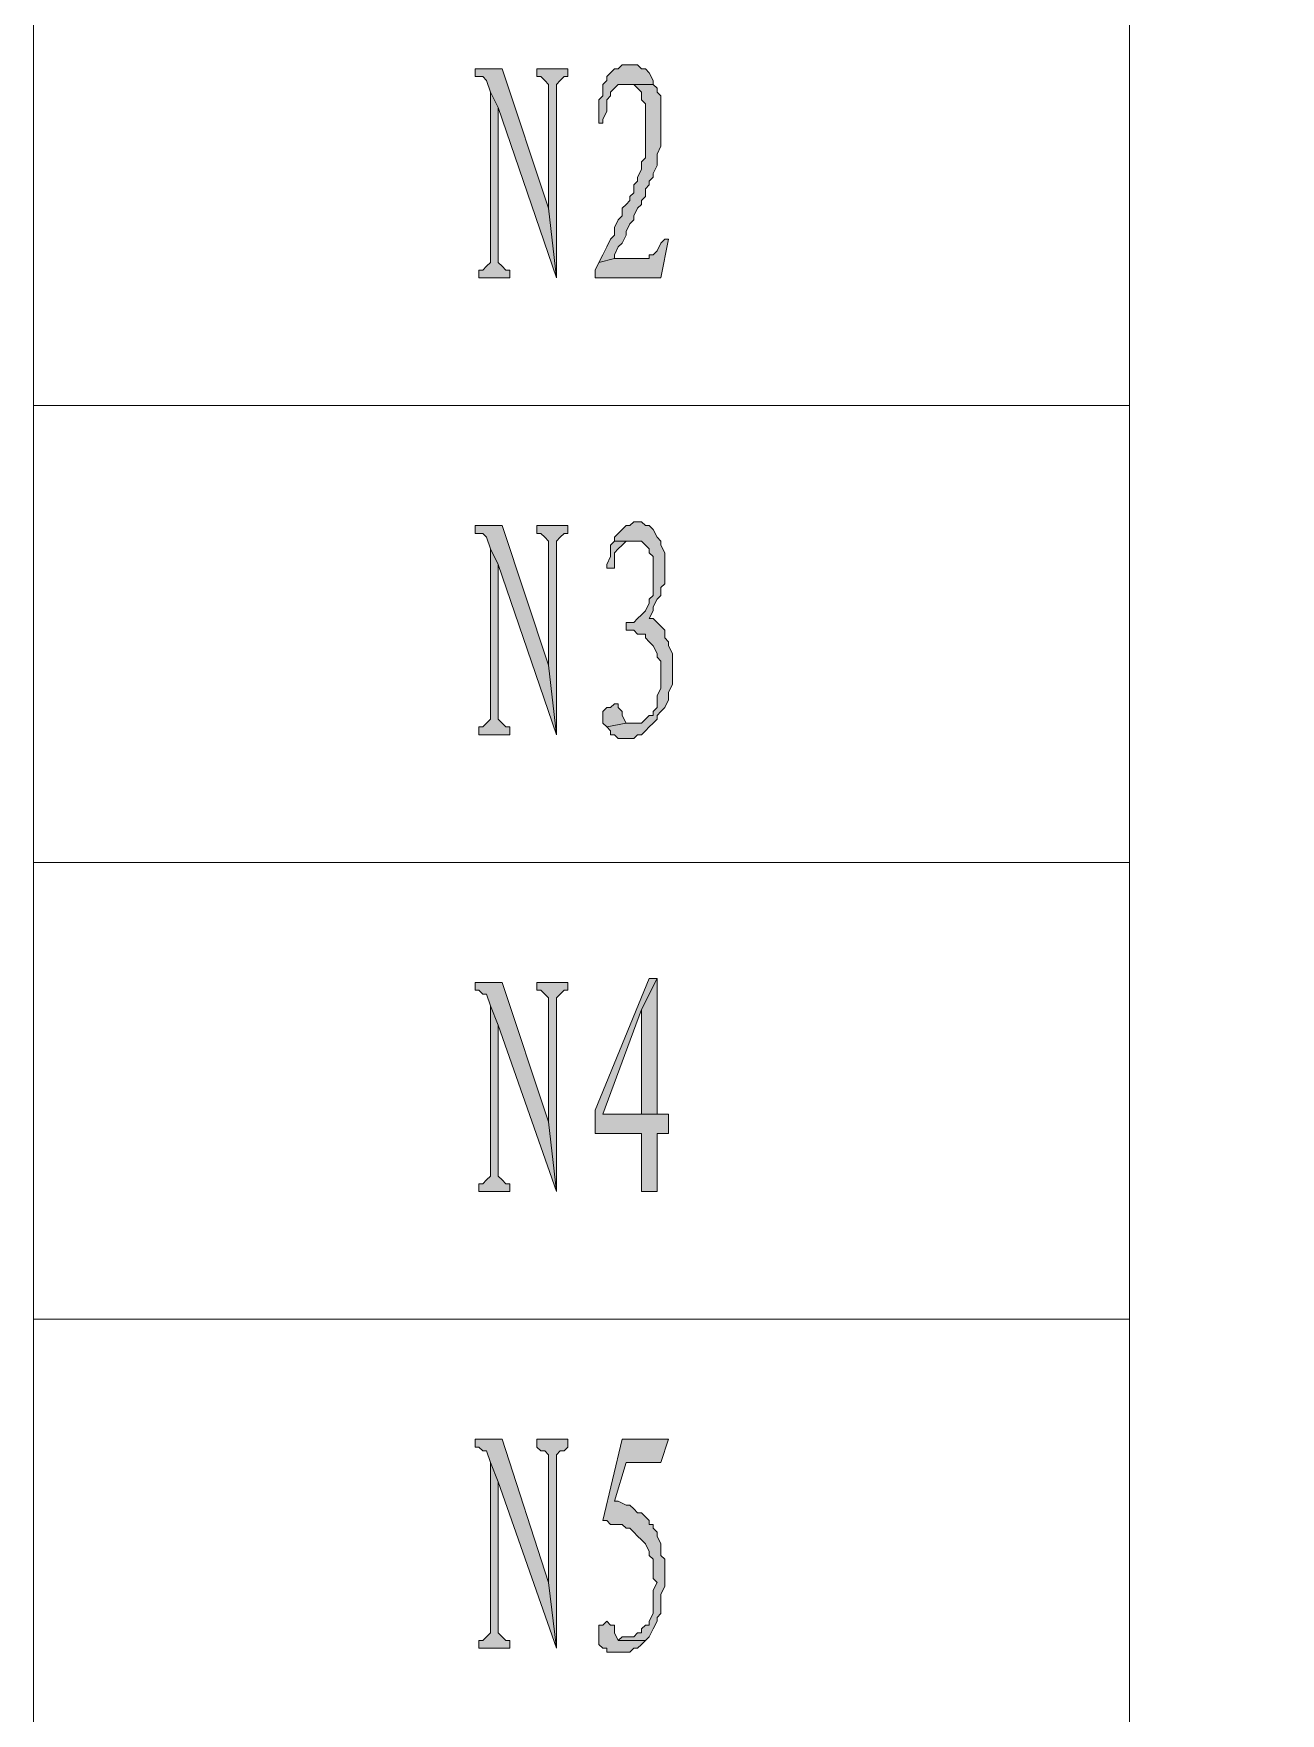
# Model space of a CAD drawing. Header units: millimetres. Extents: x 24 to 410, y 10 to 282.
# Drawn here: x 284.44 to 298.07, y 100.21 to 118.58 of the extents above; entities that cross this region are included whole.
import ezdxf

# ---------------------------------------------------------------- set-up
doc = ezdxf.new("R2010")
doc.units = ezdxf.units.MM

msp = doc.modelspace()

# ---------------------------------------------------------------- hatches: boundary and pattern name
h = msp.add_hatch(color=7)
h.dxf.hatch_style = 2
h.paths.add_polyline_path([(289.56, 118.194667), (289.263667, 118.194667), (289.263667, 118.11), (289.348333, 118.11), (289.390667, 118.067667), (289.433, 117.940667), (289.517667, 117.771333), (290.152667, 115.908667), (290.068, 116.670667)])
h = msp.add_hatch(color=7)
h.dxf.hatch_style = 2
h.paths.add_polyline_path([(290.279667, 118.194667), (289.941, 118.194667), (289.941, 118.11), (289.983333, 118.11), (290.025667, 118.067667), (290.068, 118.025333), (290.068, 116.670667), (290.152667, 115.908667), (290.152667, 118.025333), (290.195, 118.067667), (290.237333, 118.11), (290.279667, 118.11)])
h = msp.add_hatch(color=7)
h.dxf.hatch_style = 2
h.paths.add_polyline_path([(290.999333, 118.237), (290.872333, 118.237), (290.83, 118.194667), (290.787667, 118.194667), (290.745333, 118.152333), (290.703, 118.11), (290.703, 118.067667), (290.660667, 118.025333), (290.660667, 117.898333), (290.618333, 117.856), (290.618333, 117.602), (290.660667, 117.602), (290.660667, 117.644333), (290.703, 117.729), (290.703, 117.856), (290.745333, 117.898333), (290.745333, 117.940667), (290.787667, 117.983), (290.83, 118.025333), (290.872333, 118.025333), (290.914667, 118.025333), (291.211, 118.025333), (291.211, 118.067667), (291.168667, 118.152333), (291.126333, 118.194667), (291.084, 118.194667), (291.041667, 118.237)])
h = msp.add_hatch(color=7)
h.dxf.hatch_style = 2
h.paths.add_polyline_path([(289.433, 117.940667), (289.433, 116.078), (289.390667, 116.035667), (289.348333, 115.993333), (289.306, 115.993333), (289.306, 115.908667), (289.644667, 115.908667), (289.644667, 115.993333), (289.602333, 115.993333), (289.56, 116.035667), (289.517667, 116.078), (289.517667, 117.771333)])
h = msp.add_hatch(color=7)
h.dxf.hatch_style = 2
h.paths.add_polyline_path([(291.211, 118.025333), (290.914667, 118.025333), (290.957, 118.025333), (290.999333, 118.025333), (291.041667, 117.983), (291.084, 117.940667), (291.084, 117.856), (291.126333, 117.813667), (291.126333, 117.221), (291.084, 117.178667), (291.084, 117.094), (291.041667, 117.009333), (291.041667, 116.967), (290.999333, 116.924667), (290.999333, 116.84), (290.957, 116.797667), (290.957, 116.755333), (290.914667, 116.713), (290.872333, 116.670667), (290.872333, 116.586), (290.83, 116.543667), (290.787667, 116.459), (290.787667, 116.374333), (290.745333, 116.332), (290.703, 116.247333), (290.660667, 116.162667), (290.618333, 116.078), (290.787667, 116.120333), (290.787667, 116.162667), (290.83, 116.247333), (290.872333, 116.289667), (290.914667, 116.374333), (290.914667, 116.416667), (290.957, 116.501333), (290.999333, 116.543667), (290.999333, 116.586), (291.041667, 116.670667), (291.084, 116.713), (291.084, 116.755333), (291.126333, 116.797667), (291.126333, 116.882333), (291.168667, 116.924667), (291.168667, 116.967), (291.211, 117.009333), (291.211, 117.051667), (291.253333, 117.136333), (291.253333, 117.263333), (291.295667, 117.348), (291.295667, 117.898333), (291.253333, 117.940667), (291.253333, 117.983)])
h = msp.add_hatch(color=7)
h.dxf.hatch_style = 2
h.paths.add_polyline_path([(291.380333, 116.332), (291.338, 116.332), (291.295667, 116.289667), (291.253333, 116.205), (291.211, 116.162667), (291.168667, 116.162667), (291.168667, 116.120333), (290.787667, 116.120333), (290.618333, 116.078), (290.576, 115.993333), (290.576, 115.908667), (291.295667, 115.908667)])
h = msp.add_hatch(color=7)
h.dxf.hatch_style = 2
h.paths.add_polyline_path([(289.56, 113.199333), (289.263667, 113.199333), (289.263667, 113.114667), (289.348333, 113.114667), (289.390667, 113.072333), (289.433, 112.945333), (289.517667, 112.776), (290.152667, 110.913333), (290.068, 111.675333)])
h = msp.add_hatch(color=7)
h.dxf.hatch_style = 2
h.paths.add_polyline_path([(290.279667, 113.199333), (289.941, 113.199333), (289.941, 113.114667), (289.983333, 113.114667), (290.025667, 113.072333), (290.068, 113.03), (290.068, 111.675333), (290.152667, 110.913333), (290.152667, 113.03), (290.195, 113.072333), (290.237333, 113.114667), (290.279667, 113.114667)])
h = msp.add_hatch(color=7)
h.dxf.hatch_style = 2
h.paths.add_polyline_path([(291.041667, 113.241667), (290.999333, 113.241667), (290.957, 113.199333), (290.914667, 113.199333), (290.872333, 113.157), (290.83, 113.114667), (290.787667, 113.072333), (290.787667, 113.03), (290.999333, 113.03), (291.084, 113.03), (291.126333, 112.987667), (291.168667, 112.945333), (291.168667, 112.903), (291.211, 112.860667), (291.211, 112.437333), (291.168667, 112.395), (291.168667, 112.352667), (291.126333, 112.268), (291.084, 112.225667), (291.041667, 112.183333), (290.999333, 112.141), (290.914667, 112.141), (290.914667, 112.056333), (290.999333, 112.056333), (291.041667, 112.014), (291.126333, 112.014), (291.126333, 111.971667), (291.168667, 111.929333), (291.211, 111.887), (291.253333, 111.802333), (291.253333, 111.76), (291.295667, 111.717667), (291.295667, 111.421333), (291.253333, 111.336667), (291.253333, 111.209667), (291.211, 111.167333), (291.211, 111.125), (291.168667, 111.125), (291.126333, 111.082667), (291.084, 111.040333), (290.914667, 111.040333), (290.703, 110.998), (290.745333, 110.955667), (290.745333, 110.913333), (290.787667, 110.913333), (290.83, 110.871), (290.999333, 110.871), (291.041667, 110.913333), (291.084, 110.913333), (291.126333, 110.955667), (291.168667, 110.998), (291.211, 111.040333), (291.253333, 111.082667), (291.253333, 111.125), (291.295667, 111.167333), (291.338, 111.209667), (291.380333, 111.294333), (291.380333, 111.379), (291.422667, 111.463667), (291.422667, 111.802333), (291.380333, 111.887), (291.380333, 111.929333), (291.338, 111.971667), (291.338, 112.056333), (291.295667, 112.098667), (291.253333, 112.141), (291.211, 112.183333), (291.168667, 112.183333), (291.211, 112.268), (291.211, 112.310333), (291.253333, 112.395), (291.295667, 112.437333), (291.295667, 112.522), (291.338, 112.564333), (291.338, 112.903), (291.295667, 112.987667), (291.295667, 113.03), (291.253333, 113.072333), (291.211, 113.157), (291.168667, 113.199333), (291.126333, 113.199333), (291.084, 113.241667)])
h = msp.add_hatch(color=7)
h.dxf.hatch_style = 2
h.paths.add_polyline_path([(290.787667, 113.03), (290.745333, 112.987667), (290.745333, 112.860667), (290.703, 112.776), (290.703, 112.733667), (290.787667, 112.733667), (290.787667, 112.903), (290.83, 112.945333), (290.872333, 112.987667), (290.914667, 113.03), (290.999333, 113.03)])
h = msp.add_hatch(color=7)
h.dxf.hatch_style = 2
h.paths.add_polyline_path([(289.433, 112.945333), (289.433, 111.082667), (289.390667, 111.040333), (289.348333, 110.998), (289.306, 110.998), (289.306, 110.913333), (289.644667, 110.913333), (289.644667, 110.998), (289.602333, 110.998), (289.56, 111.040333), (289.517667, 111.082667), (289.517667, 112.776)])
h = msp.add_hatch(color=7)
h.dxf.hatch_style = 2
h.paths.add_polyline_path([(290.787667, 111.252), (290.745333, 111.209667), (290.703, 111.209667), (290.660667, 111.167333), (290.660667, 111.040333), (290.703, 110.998), (290.914667, 111.040333), (290.872333, 111.125), (290.872333, 111.167333), (290.83, 111.209667), (290.83, 111.252)])
h = msp.add_hatch(color=7)
h.dxf.hatch_style = 2
h.paths.add_polyline_path([(289.56, 108.204), (289.263667, 108.204), (289.263667, 108.119333), (289.306, 108.119333), (289.348333, 108.077), (289.390667, 108.077), (289.433, 107.95), (289.517667, 107.738333), (290.152667, 105.918), (290.068, 106.68)])
h = msp.add_hatch(color=7)
h.dxf.hatch_style = 2
h.paths.add_polyline_path([(290.279667, 108.204), (289.941, 108.204), (289.941, 108.119333), (289.983333, 108.119333), (290.025667, 108.077), (290.068, 108.034667), (290.068, 106.68), (290.152667, 105.918), (290.152667, 108.034667), (290.195, 108.077), (290.237333, 108.119333), (290.279667, 108.119333)])
h = msp.add_hatch(color=7)
h.dxf.hatch_style = 2
h.paths.add_polyline_path([(291.253333, 108.246333), (291.168667, 108.246333), (290.576, 106.807), (290.576, 106.553), (291.084, 106.553), (291.084, 105.918), (291.253333, 105.918), (291.253333, 106.553), (291.380333, 106.553), (291.380333, 106.764667), (291.253333, 106.764667), (290.660667, 106.764667), (291.084, 107.907667)])
h = msp.add_hatch(color=7)
h.dxf.hatch_style = 2
h.paths.add_polyline_path([(291.253333, 108.246333), (291.084, 107.907667), (291.084, 106.764667), (290.660667, 106.764667), (291.253333, 106.764667)])
h = msp.add_hatch(color=7)
h.dxf.hatch_style = 2
h.paths.add_polyline_path([(289.433, 107.95), (289.433, 106.087333), (289.390667, 106.045), (289.348333, 106.002667), (289.306, 106.002667), (289.306, 105.918), (289.644667, 105.918), (289.644667, 106.002667), (289.602333, 106.002667), (289.56, 106.045), (289.517667, 106.087333), (289.517667, 107.738333)])
h = msp.add_hatch(color=7)
h.dxf.hatch_style = 2
h.paths.add_polyline_path([(289.56, 103.208667), (289.263667, 103.208667), (289.263667, 103.124), (289.306, 103.124), (289.348333, 103.081667), (289.390667, 103.081667), (289.433, 102.954667), (289.517667, 102.743), (290.152667, 100.922667), (290.068, 101.642333)])
h = msp.add_hatch(color=7)
h.dxf.hatch_style = 2
h.paths.add_polyline_path([(290.279667, 103.208667), (289.941, 103.208667), (289.941, 103.124), (289.983333, 103.081667), (290.025667, 103.081667), (290.068, 103.039333), (290.068, 101.642333), (290.152667, 100.922667), (290.152667, 103.039333), (290.195, 103.081667), (290.237333, 103.081667), (290.279667, 103.124)])
h = msp.add_hatch(color=7)
h.dxf.hatch_style = 2
h.paths.add_polyline_path([(291.380333, 103.208667), (290.872333, 103.208667), (290.660667, 102.319667), (290.703, 102.319667), (290.745333, 102.277333), (290.872333, 102.277333), (290.914667, 102.235), (290.957, 102.235), (290.999333, 102.192667), (291.041667, 102.150333), (291.084, 102.108), (291.126333, 102.065667), (291.168667, 101.981), (291.168667, 101.938667), (291.211, 101.896333), (291.211, 101.684667), (291.253333, 101.642333), (291.211, 101.557667), (291.211, 101.346), (291.211, 101.303667), (291.168667, 101.219), (291.168667, 101.176667), (291.126333, 101.176667), (291.084, 101.134333), (291.084, 101.092), (291.041667, 101.092), (290.999333, 101.049667), (290.872333, 101.049667), (290.83, 101.007333), (291.126333, 101.007333), (291.168667, 101.049667), (291.211, 101.134333), (291.253333, 101.219), (291.253333, 101.261333), (291.295667, 101.303667), (291.295667, 101.515333), (291.338, 101.6), (291.338, 101.896333), (291.295667, 101.938667), (291.295667, 102.065667), (291.253333, 102.150333), (291.253333, 102.192667), (291.211, 102.235), (291.211, 102.277333), (291.168667, 102.277333), (291.168667, 102.319667), (291.126333, 102.362), (291.084, 102.404333), (291.041667, 102.404333), (290.999333, 102.446667), (290.957, 102.489), (290.914667, 102.489), (290.83, 102.531333), (290.787667, 102.531333), (290.914667, 102.954667), (291.295667, 102.954667)])
h = msp.add_hatch(color=7)
h.dxf.hatch_style = 2
h.paths.add_polyline_path([(289.433, 102.954667), (289.433, 101.092), (289.390667, 101.049667), (289.348333, 101.007333), (289.306, 101.007333), (289.306, 100.922667), (289.644667, 100.922667), (289.644667, 101.007333), (289.602333, 101.007333), (289.56, 101.049667), (289.517667, 101.092), (289.517667, 102.743)])
h = msp.add_hatch(color=7)
h.dxf.hatch_style = 2
h.paths.add_polyline_path([(290.703, 101.219), (290.660667, 101.176667), (290.618333, 101.176667), (290.618333, 101.134333), (290.618333, 100.965), (290.660667, 100.922667), (290.703, 100.922667), (290.703, 100.880333), (290.957, 100.880333), (290.999333, 100.922667), (291.041667, 100.922667), (291.084, 100.965), (291.126333, 101.007333), (290.83, 101.007333), (290.787667, 101.092), (290.787667, 101.176667), (290.745333, 101.176667)])

# ---------------------------------------------------------------- linework, layer by layer
at = {"color": 7, "lineweight": 0}
for points in [[(284.437667, 134.535333), (395.435667, 134.535333), (395.435667, 69.511333), (284.437667, 69.511333)], [(289.56, 118.194667), (289.263667, 118.194667), (289.263667, 118.11), (289.348333, 118.11), (289.390667, 118.067667), (289.433, 117.940667), (289.517667, 117.771333), (290.152667, 115.908667), (290.068, 116.670667)], [(290.279667, 118.194667), (289.941, 118.194667), (289.941, 118.11), (289.983333, 118.11), (290.025667, 118.067667), (290.068, 118.025333), (290.068, 116.670667), (290.152667, 115.908667), (290.152667, 118.025333), (290.195, 118.067667), (290.237333, 118.11), (290.279667, 118.11)], [(290.999333, 118.237), (290.872333, 118.237), (290.83, 118.194667), (290.787667, 118.194667), (290.745333, 118.152333), (290.703, 118.11), (290.703, 118.067667), (290.660667, 118.025333), (290.660667, 117.898333), (290.618333, 117.856), (290.618333, 117.602), (290.660667, 117.602), (290.660667, 117.644333), (290.703, 117.729), (290.703, 117.856), (290.745333, 117.898333), (290.745333, 117.940667), (290.787667, 117.983), (290.83, 118.025333), (290.872333, 118.025333), (290.914667, 118.025333), (291.211, 118.025333), (291.211, 118.067667), (291.168667, 118.152333), (291.126333, 118.194667), (291.084, 118.194667), (291.041667, 118.237)], [(289.433, 117.940667), (289.433, 116.078), (289.390667, 116.035667), (289.348333, 115.993333), (289.306, 115.993333), (289.306, 115.908667), (289.644667, 115.908667), (289.644667, 115.993333), (289.602333, 115.993333), (289.56, 116.035667), (289.517667, 116.078), (289.517667, 117.771333)], [(291.211, 118.025333), (290.914667, 118.025333), (290.957, 118.025333), (290.999333, 118.025333), (291.041667, 117.983), (291.084, 117.940667), (291.084, 117.856), (291.126333, 117.813667), (291.126333, 117.221), (291.084, 117.178667), (291.084, 117.094), (291.041667, 117.009333), (291.041667, 116.967), (290.999333, 116.924667), (290.999333, 116.84), (290.957, 116.797667), (290.957, 116.755333), (290.914667, 116.713), (290.872333, 116.670667), (290.872333, 116.586), (290.83, 116.543667), (290.787667, 116.459), (290.787667, 116.374333), (290.745333, 116.332), (290.703, 116.247333), (290.660667, 116.162667), (290.618333, 116.078), (290.787667, 116.120333), (290.787667, 116.162667), (290.83, 116.247333), (290.872333, 116.289667), (290.914667, 116.374333), (290.914667, 116.416667), (290.957, 116.501333), (290.999333, 116.543667), (290.999333, 116.586), (291.041667, 116.670667), (291.084, 116.713), (291.084, 116.755333), (291.126333, 116.797667), (291.126333, 116.882333), (291.168667, 116.924667), (291.168667, 116.967), (291.211, 117.009333), (291.211, 117.051667), (291.253333, 117.136333), (291.253333, 117.263333), (291.295667, 117.348), (291.295667, 117.898333), (291.253333, 117.940667), (291.253333, 117.983)], [(291.380333, 116.332), (291.338, 116.332), (291.295667, 116.289667), (291.253333, 116.205), (291.211, 116.162667), (291.168667, 116.162667), (291.168667, 116.120333), (290.787667, 116.120333), (290.618333, 116.078), (290.576, 115.993333), (290.576, 115.908667), (291.295667, 115.908667)], [(289.56, 113.199333), (289.263667, 113.199333), (289.263667, 113.114667), (289.348333, 113.114667), (289.390667, 113.072333), (289.433, 112.945333), (289.517667, 112.776), (290.152667, 110.913333), (290.068, 111.675333)], [(290.279667, 113.199333), (289.941, 113.199333), (289.941, 113.114667), (289.983333, 113.114667), (290.025667, 113.072333), (290.068, 113.03), (290.068, 111.675333), (290.152667, 110.913333), (290.152667, 113.03), (290.195, 113.072333), (290.237333, 113.114667), (290.279667, 113.114667)], [(291.041667, 113.241667), (290.999333, 113.241667), (290.957, 113.199333), (290.914667, 113.199333), (290.872333, 113.157), (290.83, 113.114667), (290.787667, 113.072333), (290.787667, 113.03), (290.999333, 113.03), (291.084, 113.03), (291.126333, 112.987667), (291.168667, 112.945333), (291.168667, 112.903), (291.211, 112.860667), (291.211, 112.437333), (291.168667, 112.395), (291.168667, 112.352667), (291.126333, 112.268), (291.084, 112.225667), (291.041667, 112.183333), (290.999333, 112.141), (290.914667, 112.141), (290.914667, 112.056333), (290.999333, 112.056333), (291.041667, 112.014), (291.126333, 112.014), (291.126333, 111.971667), (291.168667, 111.929333), (291.211, 111.887), (291.253333, 111.802333), (291.253333, 111.76), (291.295667, 111.717667), (291.295667, 111.421333), (291.253333, 111.336667), (291.253333, 111.209667), (291.211, 111.167333), (291.211, 111.125), (291.168667, 111.125), (291.126333, 111.082667), (291.084, 111.040333), (290.914667, 111.040333), (290.703, 110.998), (290.745333, 110.955667), (290.745333, 110.913333), (290.787667, 110.913333), (290.83, 110.871), (290.999333, 110.871), (291.041667, 110.913333), (291.084, 110.913333), (291.126333, 110.955667), (291.168667, 110.998), (291.211, 111.040333), (291.253333, 111.082667), (291.253333, 111.125), (291.295667, 111.167333), (291.338, 111.209667), (291.380333, 111.294333), (291.380333, 111.379), (291.422667, 111.463667), (291.422667, 111.802333), (291.380333, 111.887), (291.380333, 111.929333), (291.338, 111.971667), (291.338, 112.056333), (291.295667, 112.098667), (291.253333, 112.141), (291.211, 112.183333), (291.168667, 112.183333), (291.211, 112.268), (291.211, 112.310333), (291.253333, 112.395), (291.295667, 112.437333), (291.295667, 112.522), (291.338, 112.564333), (291.338, 112.903), (291.295667, 112.987667), (291.295667, 113.03), (291.253333, 113.072333), (291.211, 113.157), (291.168667, 113.199333), (291.126333, 113.199333), (291.084, 113.241667)], [(290.787667, 113.03), (290.745333, 112.987667), (290.745333, 112.860667), (290.703, 112.776), (290.703, 112.733667), (290.787667, 112.733667), (290.787667, 112.903), (290.83, 112.945333), (290.872333, 112.987667), (290.914667, 113.03), (290.999333, 113.03)], [(289.433, 112.945333), (289.433, 111.082667), (289.390667, 111.040333), (289.348333, 110.998), (289.306, 110.998), (289.306, 110.913333), (289.644667, 110.913333), (289.644667, 110.998), (289.602333, 110.998), (289.56, 111.040333), (289.517667, 111.082667), (289.517667, 112.776)], [(290.787667, 111.252), (290.745333, 111.209667), (290.703, 111.209667), (290.660667, 111.167333), (290.660667, 111.040333), (290.703, 110.998), (290.914667, 111.040333), (290.872333, 111.125), (290.872333, 111.167333), (290.83, 111.209667), (290.83, 111.252)], [(289.56, 108.204), (289.263667, 108.204), (289.263667, 108.119333), (289.306, 108.119333), (289.348333, 108.077), (289.390667, 108.077), (289.433, 107.95), (289.517667, 107.738333), (290.152667, 105.918), (290.068, 106.68)], [(290.279667, 108.204), (289.941, 108.204), (289.941, 108.119333), (289.983333, 108.119333), (290.025667, 108.077), (290.068, 108.034667), (290.068, 106.68), (290.152667, 105.918), (290.152667, 108.034667), (290.195, 108.077), (290.237333, 108.119333), (290.279667, 108.119333)], [(291.253333, 108.246333), (291.168667, 108.246333), (290.576, 106.807), (290.576, 106.553), (291.084, 106.553), (291.084, 105.918), (291.253333, 105.918), (291.253333, 106.553), (291.380333, 106.553), (291.380333, 106.764667), (291.253333, 106.764667), (290.660667, 106.764667), (291.084, 107.907667)], [(291.253333, 108.246333), (291.084, 107.907667), (291.084, 106.764667), (290.660667, 106.764667), (291.253333, 106.764667)], [(289.433, 107.95), (289.433, 106.087333), (289.390667, 106.045), (289.348333, 106.002667), (289.306, 106.002667), (289.306, 105.918), (289.644667, 105.918), (289.644667, 106.002667), (289.602333, 106.002667), (289.56, 106.045), (289.517667, 106.087333), (289.517667, 107.738333)], [(289.56, 103.208667), (289.263667, 103.208667), (289.263667, 103.124), (289.306, 103.124), (289.348333, 103.081667), (289.390667, 103.081667), (289.433, 102.954667), (289.517667, 102.743), (290.152667, 100.922667), (290.068, 101.642333)], [(290.279667, 103.208667), (289.941, 103.208667), (289.941, 103.124), (289.983333, 103.081667), (290.025667, 103.081667), (290.068, 103.039333), (290.068, 101.642333), (290.152667, 100.922667), (290.152667, 103.039333), (290.195, 103.081667), (290.237333, 103.081667), (290.279667, 103.124)], [(291.380333, 103.208667), (290.872333, 103.208667), (290.660667, 102.319667), (290.703, 102.319667), (290.745333, 102.277333), (290.872333, 102.277333), (290.914667, 102.235), (290.957, 102.235), (290.999333, 102.192667), (291.041667, 102.150333), (291.084, 102.108), (291.126333, 102.065667), (291.168667, 101.981), (291.168667, 101.938667), (291.211, 101.896333), (291.211, 101.684667), (291.253333, 101.642333), (291.211, 101.557667), (291.211, 101.346), (291.211, 101.303667), (291.168667, 101.219), (291.168667, 101.176667), (291.126333, 101.176667), (291.084, 101.134333), (291.084, 101.092), (291.041667, 101.092), (290.999333, 101.049667), (290.872333, 101.049667), (290.83, 101.007333), (291.126333, 101.007333), (291.168667, 101.049667), (291.211, 101.134333), (291.253333, 101.219), (291.253333, 101.261333), (291.295667, 101.303667), (291.295667, 101.515333), (291.338, 101.6), (291.338, 101.896333), (291.295667, 101.938667), (291.295667, 102.065667), (291.253333, 102.150333), (291.253333, 102.192667), (291.211, 102.235), (291.211, 102.277333), (291.168667, 102.277333), (291.168667, 102.319667), (291.126333, 102.362), (291.084, 102.404333), (291.041667, 102.404333), (290.999333, 102.446667), (290.957, 102.489), (290.914667, 102.489), (290.83, 102.531333), (290.787667, 102.531333), (290.914667, 102.954667), (291.295667, 102.954667)], [(289.433, 102.954667), (289.433, 101.092), (289.390667, 101.049667), (289.348333, 101.007333), (289.306, 101.007333), (289.306, 100.922667), (289.644667, 100.922667), (289.644667, 101.007333), (289.602333, 101.007333), (289.56, 101.049667), (289.517667, 101.092), (289.517667, 102.743)], [(290.703, 101.219), (290.660667, 101.176667), (290.618333, 101.176667), (290.618333, 101.134333), (290.618333, 100.965), (290.660667, 100.922667), (290.703, 100.922667), (290.703, 100.880333), (290.957, 100.880333), (290.999333, 100.922667), (291.041667, 100.922667), (291.084, 100.965), (291.126333, 101.007333), (290.83, 101.007333), (290.787667, 101.092), (290.787667, 101.176667), (290.745333, 101.176667)]]:
    msp.add_lwpolyline(points, close=True, dxfattribs=at)
for points in [[(296.418, 134.535333), (296.418, 89.535)], [(284.437667, 114.511667), (296.418, 114.511667)], [(284.437667, 109.516333), (296.418, 109.516333)], [(284.437667, 104.521), (296.418, 104.521)]]:
    msp.add_lwpolyline(points, dxfattribs=at)

doc.saveas('drawing.dxf')
